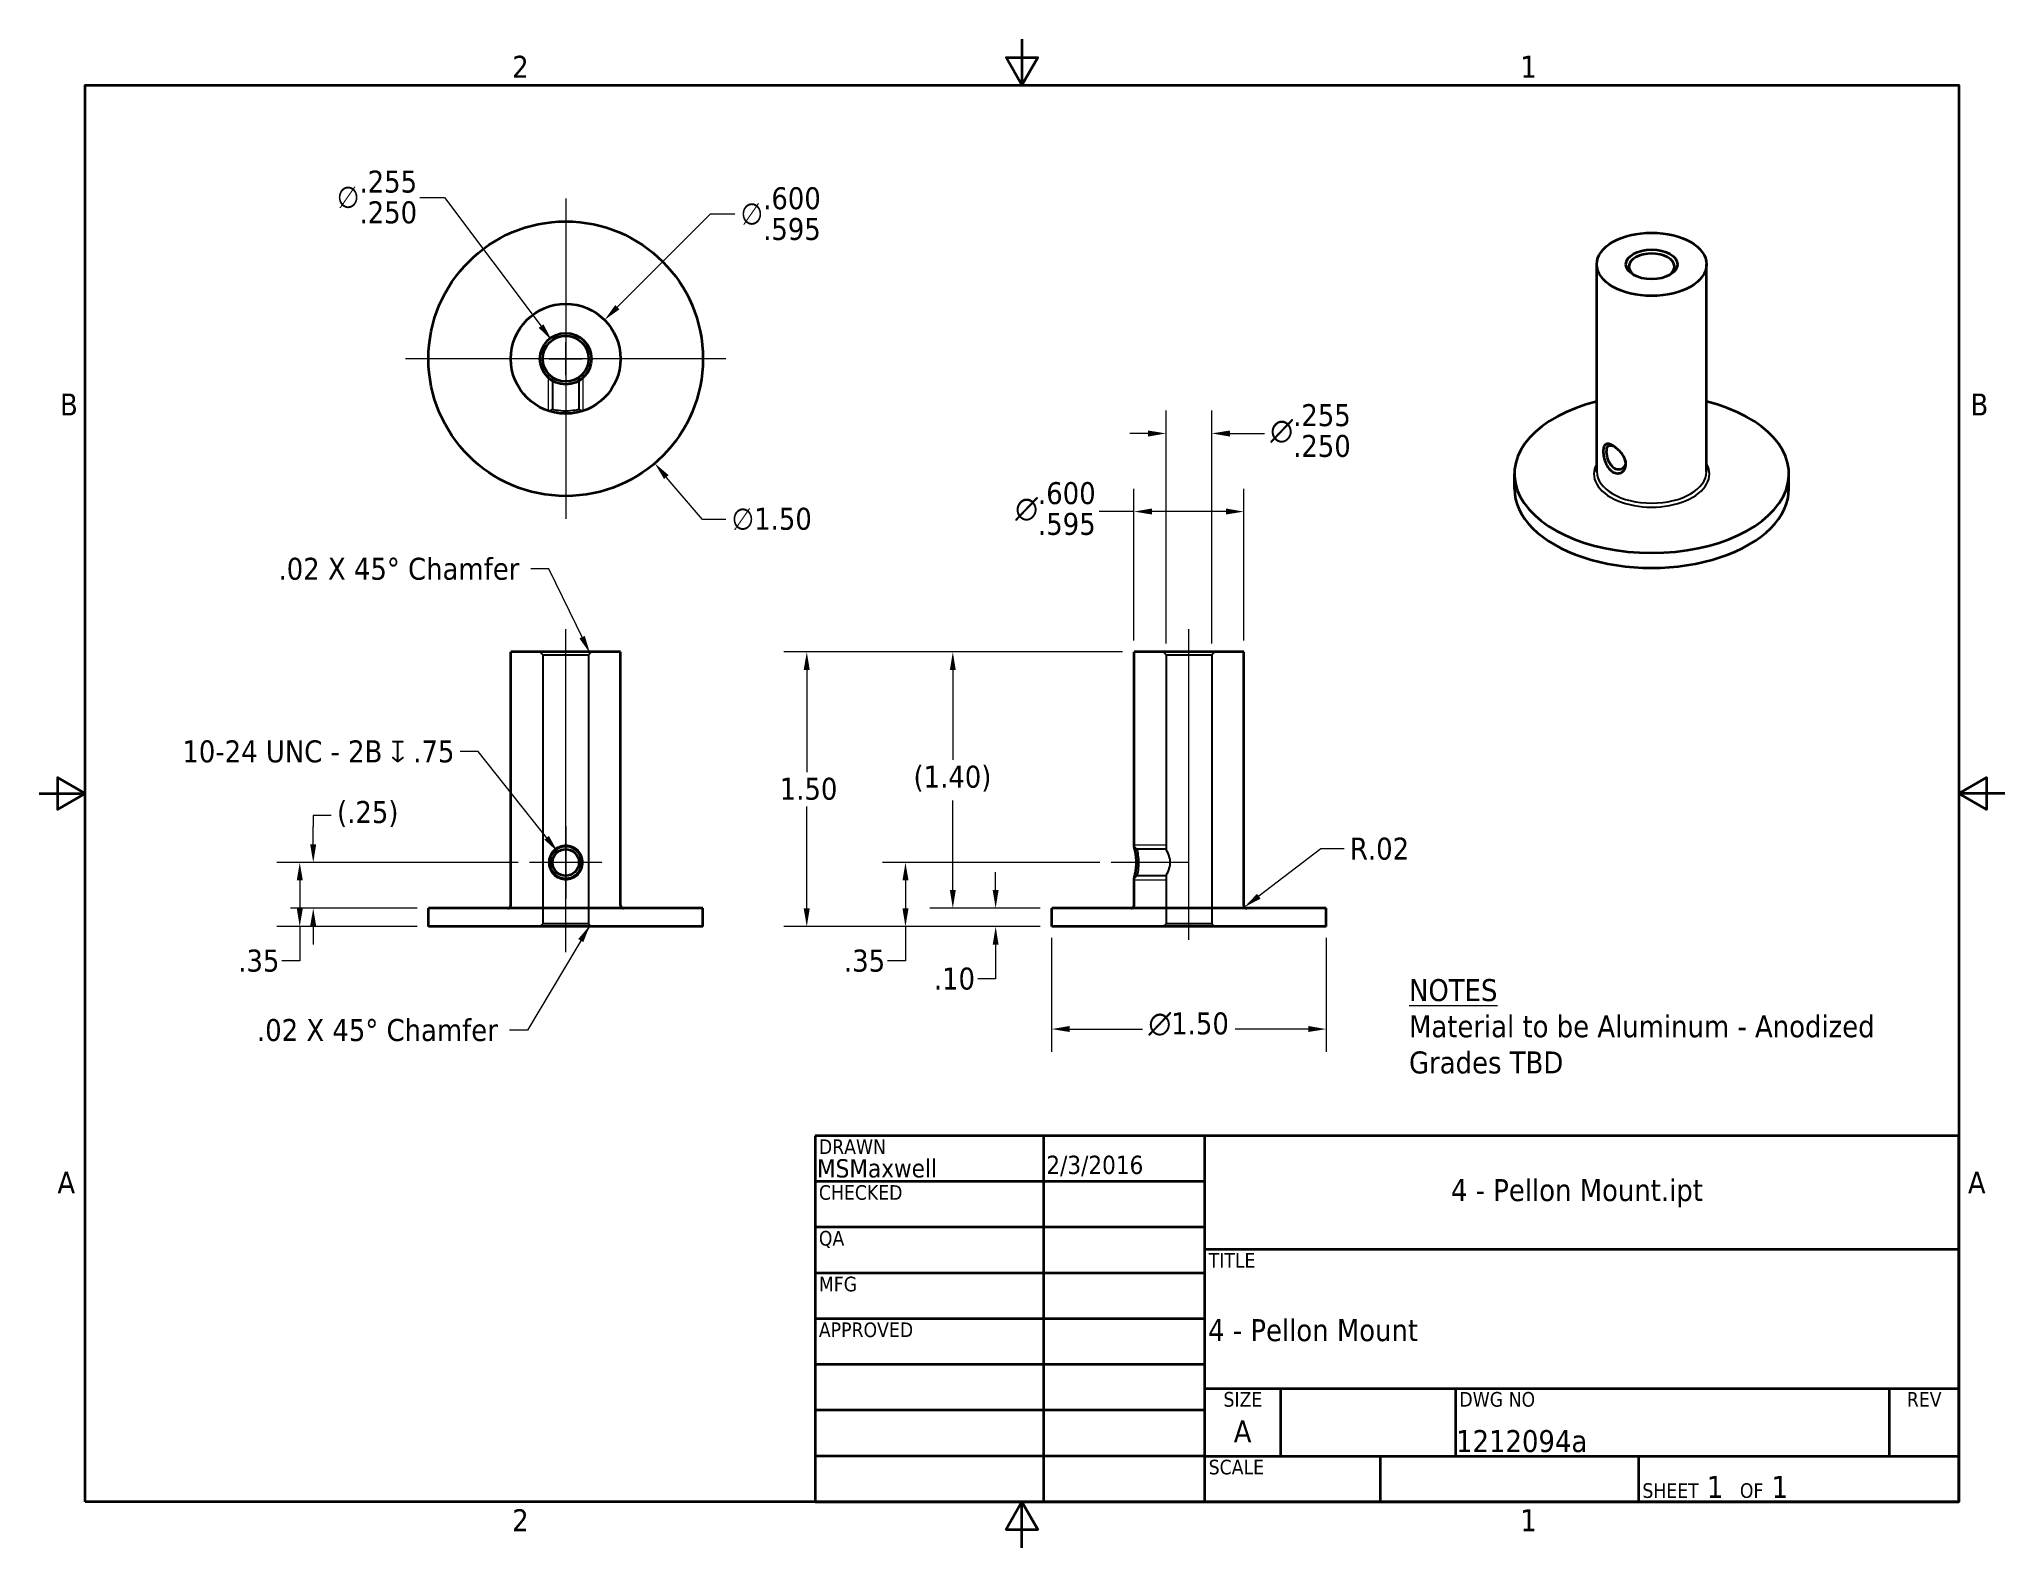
# Model space of a CAD drawing. Header units: inches. Extents: x 0.1 to 10.9, y 0.1 to 8.4.
import ezdxf
from ezdxf.enums import TextEntityAlignment as Align

# ---------------------------------------------------------------- set-up
doc = ezdxf.new("R2010")
doc.units = ezdxf.units.IN
doc.header["$MEASUREMENT"] = 0
for name, color, linetype, lineweight in [('Border (ANSI)', 7, 'Continuous', 35), ('Hidden (ANSI)', 7, 'Continuous', 25), ('Hidden Narrow (ANSI)', 7, 'Continuous', 18), ('Symbol (ANSI)', 7, 'Continuous', 18), ('Title (ANSI)', 7, 'Continuous', 35), ('Visible (ANSI)', 7, 'Continuous', 35), ('Visible Narrow (ANSI)', 7, 'Continuous', 25)]:
    doc.layers.add(name, color=color, linetype=linetype, lineweight=lineweight)
for name, color, linetype, lineweight, true_color in [('Center Mark (ANSI)', 5, 'Continuous', 18, 0x0000ff), ('Centerline (ANSI)', 5, 'Continuous', 18, 0x0000ff), ('Dimension (ANSI)', 1, 'Continuous', 18, 0xff0000)]:
    doc.layers.add(name, color=color, linetype=linetype, lineweight=lineweight, true_color=true_color)
doc.styles.add('Note Text (ANSI)', font='tahoma.ttf')
doc.styles.add('Text Style38', font='tahoma.ttf')
doc.styles.add('Text Style40', font='tahoma.ttf')
doc.dimstyles.new('Default (ANSI)', dxfattribs={"dimtxt": 0.12, "dimasz": 0.098425, "dimexe": 0.125, "dimexo": 0.0625, "dimgap": 0.031496, "dimtad": 0, "dimtih": 1, "dimtoh": 1, "dimrnd": 1e-08, "dimzin": 4, "dimdsep": 46, "dimtxsty": 'Note Text (ANSI)', "dimcen": 0.09, "dimdle": 0.393701, "dimclrd": 256, "dimclre": 256, "dimclrt": 256, "dimadec": 0, "dimazin": 1, "dimtfac": 1, "dimtofl": 0, "dimtmove": 0, "dimatfit": 3, "dimfxl": 1, "dimtolj": 1, "dimtzin": 4, "dimlwd": -1, "dimlwe": -1, "dimarcsym": 0})
doc.dimstyles.new('Default (ANSI)$7', dxfattribs={"dimtxt": 0.12, "dimasz": 0.098425, "dimexe": 0.125, "dimexo": 0.0625, "dimgap": 0.031496, "dimtad": 0, "dimtih": 1, "dimtoh": 1, "dimrnd": 1e-08, "dimzin": 4, "dimdsep": 46, "dimtxsty": 'Note Text (ANSI)', "dimcen": 0.09, "dimdle": 0.393701, "dimclrd": 256, "dimclre": 256, "dimclrt": 256, "dimadec": 0, "dimazin": 1, "dimtfac": 1, "dimtofl": 0, "dimtmove": 0, "dimatfit": 3, "dimfxl": 1, "dimtolj": 1, "dimtzin": 4, "dimlwd": -1, "dimlwe": -1, "dimarcsym": 0})

# ---------------------------------------------------------------- blocks, each defined once
blk = doc.blocks.new('Borders Default Border')
at = {"layer": 'Border (ANSI)', "flags": 128}
for points in [[(5.5, 8.37), (5.5, 8.12), (5.413, 8.27), (5.587, 8.27), (5.5, 8.12)], [(0.38, 0.38), (0.38, 8.12), (10.62, 8.12), (10.62, 0.38), (0.38, 0.38)], [(0.13, 4.25), (0.38, 4.25), (0.23, 4.337), (0.23, 4.163), (0.38, 4.25)], [(10.87, 4.25), (10.62, 4.25), (10.77, 4.337), (10.77, 4.163), (10.62, 4.25)], [(5.5, 0.13), (5.5, 0.38), (5.413, 0.23), (5.587, 0.23), (5.5, 0.38)]]:
    blk.add_lwpolyline(points, dxfattribs=at)
at = {"layer": 'Border (ANSI)', "char_height": 0.12, "attachment_point": 7, "style": 'Note Text (ANSI)'}
for s, insert in [('2', (2.714, 8.16)), ('1', (8.223, 8.16)), ('B', (0.243, 6.315)), ('B', (10.683, 6.315)), ('A', (0.229, 2.065)), ('A', (10.669, 2.065)), ('2', (2.714, 0.22)), ('1', (8.223, 0.22))]:
    blk.add_mtext(s, dxfattribs=dict(at, insert=insert))
blk = doc.blocks.new('*D5')
at = {"layer": 'Defpoints', "color": 0, "transparency": 16777216}
for p in [(2.521, 7.196), (3.493, 6.054)]:
    blk.add_point(p, dxfattribs=at)
at = {"layer": 'Dimension (ANSI)', "transparency": 16777216}
for p, q in [((3.007, 6.535), (3.007, 6.715)), ((2.917, 6.625), (3.097, 6.625)), ((3.754, 5.746), (3.556, 5.979)), ((3.881, 5.746), (3.754, 5.746))]:
    blk.add_line(p, q, dxfattribs=at)
blk.add_solid([(3.569, 5.989), (3.544, 5.968), (3.493, 6.054)], dxfattribs=at)
at = {"layer": 'Dimension (ANSI)', "transparency": 16777216, "insert": (3.913, 5.811), "char_height": 0.12, "attachment_point": 1, "style": 'Note Text (ANSI)'}
blk.add_mtext('\\A1;∅1.50', dxfattribs=at)
blk = doc.blocks.new('*D6')
at = {"layer": 'Defpoints', "color": 0, "transparency": 16777216}
for p in [(3.219, 6.837), (2.794, 6.413)]:
    blk.add_point(p, dxfattribs=at)
at = {"layer": 'Dimension (ANSI)', "transparency": 16777216}
for p, q in [((3.796, 7.414), (3.288, 6.907)), ((3.93, 7.414), (3.796, 7.414)), ((3.007, 6.535), (3.007, 6.715)), ((2.917, 6.625), (3.097, 6.625))]:
    blk.add_line(p, q, dxfattribs=at)
blk.add_solid([(3.277, 6.918), (3.3, 6.895), (3.219, 6.837)], dxfattribs=at)
at = {"layer": 'Dimension (ANSI)', "transparency": 16777216, "insert": (3.962, 7.562), "char_height": 0.12, "attachment_point": 1, "style": 'Note Text (ANSI)'}
blk.add_mtext('\\A1;∅\\S.600^ .595;', dxfattribs=at)
blk = doc.blocks.new('*D7')
at = {"layer": 'Defpoints', "color": 0, "transparency": 16777216}
for p in [(2.931, 6.725), (3.082, 6.525)]:
    blk.add_point(p, dxfattribs=at)
at = {"layer": 'Dimension (ANSI)', "transparency": 16777216}
for p, q in [((2.209, 7.505), (2.344, 7.505)), ((2.344, 7.505), (2.872, 6.803)), ((3.007, 6.535), (3.007, 6.715)), ((2.917, 6.625), (3.097, 6.625))]:
    blk.add_line(p, q, dxfattribs=at)
blk.add_solid([(2.885, 6.813), (2.859, 6.794), (2.931, 6.725)], dxfattribs=at)
at = {"layer": 'Dimension (ANSI)', "transparency": 16777216, "insert": (1.756, 7.653), "char_height": 0.12, "attachment_point": 1, "style": 'Note Text (ANSI)'}
blk.add_mtext('\\A1;∅\\S.255^ .250;', dxfattribs=at)
blk = doc.blocks.new('*D8')
at = {"layer": 'Defpoints', "color": 0, "transparency": 16777216}
for p in [(5.662, 3.523), (7.162, 3.523), (7.162, 2.963)]:
    blk.add_point(p, dxfattribs=at)
at = {"layer": 'Dimension (ANSI)', "transparency": 16777216}
for p, q in [((5.662, 3.461), (5.662, 2.838)), ((7.162, 3.461), (7.162, 2.838)), ((5.761, 2.963), (6.159, 2.963)), ((7.064, 2.963), (6.665, 2.963))]:
    blk.add_line(p, q, dxfattribs=at)
for points in [[(5.761, 2.98), (5.761, 2.947), (5.662, 2.963)], [(7.064, 2.98), (7.064, 2.947), (7.162, 2.963)]]:
    blk.add_solid(points, dxfattribs=at)
at = {"layer": 'Dimension (ANSI)', "transparency": 16777216, "insert": (6.191, 3.054), "char_height": 0.12, "attachment_point": 1, "style": 'Note Text (ANSI)'}
blk.add_mtext('\\A1;\\fAIGDT|b0|i0;\\H0.1200;\\ln\\fTahoma|b0|i0;\\H0.1200;1.50', dxfattribs=at)
blk = doc.blocks.new('*D9')
at = {"layer": 'Defpoints', "color": 0, "transparency": 16777216}
for p in [(6.712, 5.79), (6.112, 5.023), (6.712, 5.023)]:
    blk.add_point(p, dxfattribs=at)
at = {"layer": 'Dimension (ANSI)', "transparency": 16777216}
for p, q in [((6.112, 5.086), (6.112, 5.915)), ((6.712, 5.086), (6.712, 5.915)), ((6.112, 5.79), (5.922, 5.79)), ((6.614, 5.79), (6.211, 5.79))]:
    blk.add_line(p, q, dxfattribs=at)
for points in [[(6.211, 5.807), (6.211, 5.774), (6.112, 5.79)], [(6.614, 5.807), (6.614, 5.774), (6.712, 5.79)]]:
    blk.add_solid(points, dxfattribs=at)
at = {"layer": 'Dimension (ANSI)', "transparency": 16777216, "insert": (5.463, 5.951), "char_height": 0.12, "attachment_point": 1, "style": 'Note Text (ANSI)'}
blk.add_mtext('\\A1;\\fAIGDT|b0|i0;\\H0.1200;\\ln\\fTahoma|b0|i0;\\H0.1200;\\S.600^ .595;', dxfattribs=at)
blk = doc.blocks.new('*D10')
at = {"layer": 'Defpoints', "color": 0, "transparency": 16777216}
for p in [(6.287, 6.217), (6.287, 5.008), (6.537, 5.008)]:
    blk.add_point(p, dxfattribs=at)
at = {"layer": 'Dimension (ANSI)', "transparency": 16777216}
for p, q in [((6.287, 5.07), (6.287, 6.342)), ((6.537, 5.07), (6.537, 6.342)), ((6.189, 6.217), (6.09, 6.217)), ((6.636, 6.217), (6.826, 6.217))]:
    blk.add_line(p, q, dxfattribs=at)
for points in [[(6.189, 6.233), (6.189, 6.2), (6.287, 6.217)], [(6.636, 6.233), (6.636, 6.2), (6.537, 6.217)]]:
    blk.add_solid(points, dxfattribs=at)
at = {"layer": 'Dimension (ANSI)', "transparency": 16777216, "insert": (6.857, 6.377), "char_height": 0.12, "attachment_point": 1, "style": 'Note Text (ANSI)'}
blk.add_mtext('\\A1;\\fAIGDT|b0|i0;\\H0.1200;\\ln\\fTahoma|b0|i0;\\H0.1200;\\S.255^ .250;', dxfattribs=at)
blk = doc.blocks.new('*D11')
at = {"layer": 'Defpoints', "color": 0, "transparency": 16777216}
for p in [(5.356, 3.623), (5.662, 3.623), (5.662, 3.523)]:
    blk.add_point(p, dxfattribs=at)
at = {"layer": 'Dimension (ANSI)', "transparency": 16777216}
for p, q in [((5.356, 3.722), (5.356, 3.82)), ((5.6, 3.623), (5.231, 3.623)), ((5.6, 3.523), (5.231, 3.523)), ((5.356, 3.425), (5.356, 3.237)), ((5.356, 3.237), (5.258, 3.237))]:
    blk.add_line(p, q, dxfattribs=at)
for points in [[(5.34, 3.722), (5.372, 3.722), (5.356, 3.623)], [(5.34, 3.425), (5.372, 3.425), (5.356, 3.523)]]:
    blk.add_solid(points, dxfattribs=at)
at = {"layer": 'Dimension (ANSI)', "transparency": 16777216, "insert": (5.018, 3.299), "char_height": 0.12, "attachment_point": 1, "style": 'Note Text (ANSI)'}
blk.add_mtext('\\A1;.10', dxfattribs=at)
blk = doc.blocks.new('*D12')
at = {"layer": 'Defpoints', "color": 0, "transparency": 16777216}
for p in [(4.324, 5.023), (6.112, 5.023), (5.662, 3.523)]:
    blk.add_point(p, dxfattribs=at)
at = {"layer": 'Dimension (ANSI)', "transparency": 16777216}
for p, q in [((6.05, 5.023), (4.199, 5.023)), ((4.324, 4.925), (4.324, 4.367)), ((4.324, 3.622), (4.324, 4.179)), ((5.6, 3.523), (4.199, 3.523))]:
    blk.add_line(p, q, dxfattribs=at)
for points in [[(4.307, 4.925), (4.34, 4.925), (4.324, 5.023)], [(4.307, 3.622), (4.34, 3.622), (4.324, 3.523)]]:
    blk.add_solid(points, dxfattribs=at)
at = {"layer": 'Dimension (ANSI)', "transparency": 16777216, "insert": (4.176, 4.336), "char_height": 0.12, "attachment_point": 1, "style": 'Note Text (ANSI)'}
blk.add_mtext('\\A1;1.50', dxfattribs=at)
blk = doc.blocks.new('*D13')
at = {"layer": 'Defpoints', "color": 0, "transparency": 16777216}
for p in [(5.122, 5.023), (6.112, 5.023), (5.662, 3.623)]:
    blk.add_point(p, dxfattribs=at)
at = {"layer": 'Dimension (ANSI)', "transparency": 16777216}
for p, q in [((6.05, 5.023), (4.997, 5.023)), ((5.122, 4.925), (5.122, 4.434)), ((5.122, 3.722), (5.122, 4.212)), ((5.6, 3.623), (4.997, 3.623))]:
    blk.add_line(p, q, dxfattribs=at)
for points in [[(5.106, 4.925), (5.138, 4.925), (5.122, 5.023)], [(5.106, 3.722), (5.138, 3.722), (5.122, 3.623)]]:
    blk.add_solid(points, dxfattribs=at)
at = {"layer": 'Dimension (ANSI)', "transparency": 16777216, "insert": (4.907, 4.402), "char_height": 0.12, "attachment_point": 1, "style": 'Note Text (ANSI)'}
blk.add_mtext('\\A1;(1.40)', dxfattribs=at)
blk = doc.blocks.new('*D14')
at = {"layer": 'Defpoints', "color": 0, "transparency": 16777216}
for p in [(6.715, 3.629), (6.728, 3.639)]:
    blk.add_point(p, dxfattribs=at)
at = {"layer": 'Dimension (ANSI)', "transparency": 16777216}
for p, q in [((7.133, 3.947), (6.794, 3.689)), ((7.261, 3.947), (7.133, 3.947))]:
    blk.add_line(p, q, dxfattribs=at)
blk.add_solid([(6.784, 3.702), (6.804, 3.676), (6.715, 3.629)], dxfattribs=at)
at = {"layer": 'Dimension (ANSI)', "transparency": 16777216, "insert": (7.292, 4.009), "char_height": 0.12, "attachment_point": 1, "style": 'Note Text (ANSI)'}
blk.add_mtext('\\A1;R.02', dxfattribs=at)
blk = doc.blocks.new('Title Blocks ANSI A')
at = {"layer": 'Title (ANSI)'}
for p, q in [((11.25, 6.999), (5, 6.999)), ((5, 6.999), (5, 4.999)), ((6.25, 4.999), (6.25, 6.999)), ((7.13, 4.999), (7.13, 6.999)), ((11.25, 4.999), (11.25, 6.999)), ((7.13, 6.749), (5, 6.749)), ((7.13, 6.499), (5, 6.499)), ((7.13, 6.379), (11.25, 6.379)), ((7.13, 6.249), (5, 6.249)), ((7.13, 5.999), (5, 5.999)), ((7.13, 5.749), (5, 5.749)), ((7.13, 5.619), (11.25, 5.619)), ((7.544, 5.249), (7.544, 5.619)), ((8.5, 5.249), (8.5, 5.619)), ((10.87, 5.249), (10.87, 5.619)), ((7.13, 5.499), (5, 5.499)), ((7.13, 5.249), (5, 5.249)), ((7.13, 5.249), (11.25, 5.249)), ((8.089, 4.999), (8.089, 5.249)), ((9.5, 4.999), (9.5, 5.249)), ((5, 4.999), (11.25, 4.999))]:
    blk.add_line(p, q, dxfattribs=at)
at = {"layer": 'Title (ANSI)', "style": 'Text Style40'}
for s, p in [('DRAWN', (5.02, 6.979)), ('CHECKED', (5.02, 6.729)), ('QA', (5.02, 6.479)), ('TITLE', (7.15, 6.359)), ('MFG', (5.02, 6.229)), ('APPROVED', (5.02, 5.979)), ('DWG NO', (8.52, 5.599)), ('SCALE', (7.15, 5.229))]:
    blk.add_text(s, height=0.08, dxfattribs=at).set_placement(p, align=Align.TOP_LEFT)
for s, p in [('SIZE', (7.337, 5.599)), ('REV', (11.06, 5.599))]:
    blk.add_text(s, height=0.08, dxfattribs=at).set_placement(p, align=Align.TOP_CENTER)
at = {"layer": 'Title (ANSI)', "insert": (9.52, 5.019), "char_height": 0.12, "attachment_point": 7, "style": 'Note Text (ANSI)'}
blk.add_mtext('\\fTahoma|b0|i0;\\H0.0800;SHEET\\fTahoma|b0|i0;\\H0.1200; 1  \\fTahoma|b0|i0;\\H0.0800;OF\\fTahoma|b0|i0;\\H0.1200; 1 ', dxfattribs=at)
at = {"layer": 'Title (ANSI)'}
for tag, p, height, style in [('CREATION_DATE_001', (6.263, 6.79), 0.1, 'Text Style38'), ('AUTHOR_001', (5.01, 6.771), 0.1, 'Text Style38'), ('FILENAME_001', (8.474, 6.642), 0.12, 'Note Text (ANSI)'), ('DESCRIPTION_001', (7.147, 5.877), 0.12, 'Note Text (ANSI)'), ('Sheet_Size_001', (7.287, 5.324), 0.12, 'Note Text (ANSI)'), ('PART_NUMBER_001', (8.502, 5.271), 0.12, 'Note Text (ANSI)')]:
    blk.add_attdef(tag, p, '', height=height, dxfattribs=dict(at, style=style))
at = {"layer": 'Title (ANSI)', "style": 'Text Style38'}
for tag, p in [('CHECKED_BY', (5.02, 6.519)), ('CHECKED_DATE', (6.27, 6.519)), ('MFG_APPROVED_BY', (5.02, 6.019)), ('MFG_APPROVED_DATE', (6.27, 6.019)), ('ENG_APPROVED_BY', (5.02, 5.769)), ('ENG_APPROVAL_DATE', (6.27, 5.769))]:
    blk.add_attdef(tag, text='', height=0.1, dxfattribs=at).set_placement(p, align=Align.BOTTOM_LEFT)
at = {"layer": 'Title (ANSI)', "style": 'Note Text (ANSI)'}
blk.add_attdef('REVISION_NUMBER', text='', height=0.12, dxfattribs=at).set_placement((11.06, 5.384), align=Align.MIDDLE_CENTER)
blk = doc.blocks.new('*D16')
at = {"layer": 'Defpoints', "color": 0, "transparency": 16777216}
for p in [(1.553, 3.873), (2.809, 3.873), (2.257, 3.523)]:
    blk.add_point(p, dxfattribs=at)
at = {"layer": 'Dimension (ANSI)', "transparency": 16777216}
for p, q in [((2.747, 3.873), (1.428, 3.873)), ((1.553, 3.775), (1.553, 3.622)), ((2.194, 3.523), (1.428, 3.523)), ((1.553, 3.523), (1.553, 3.335)), ((1.553, 3.335), (1.455, 3.335))]:
    blk.add_line(p, q, dxfattribs=at)
for points in [[(1.537, 3.775), (1.57, 3.775), (1.553, 3.873)], [(1.537, 3.622), (1.57, 3.622), (1.553, 3.523)]]:
    blk.add_solid(points, dxfattribs=at)
at = {"layer": 'Dimension (ANSI)', "transparency": 16777216, "insert": (1.217, 3.397), "char_height": 0.12, "attachment_point": 1, "style": 'Note Text (ANSI)'}
blk.add_mtext('\\A1;.35', dxfattribs=at)
blk = doc.blocks.new('*D17')
at = {"layer": 'Defpoints', "color": 0, "transparency": 16777216}
for p in [(4.863, 3.873), (5.987, 3.873), (5.662, 3.523)]:
    blk.add_point(p, dxfattribs=at)
at = {"layer": 'Dimension (ANSI)', "transparency": 16777216}
for p, q in [((5.925, 3.873), (4.738, 3.873)), ((4.863, 3.775), (4.863, 3.622)), ((5.6, 3.523), (4.738, 3.523)), ((4.863, 3.523), (4.863, 3.335)), ((4.863, 3.335), (4.765, 3.335))]:
    blk.add_line(p, q, dxfattribs=at)
for points in [[(4.847, 3.775), (4.88, 3.775), (4.863, 3.873)], [(4.847, 3.622), (4.88, 3.622), (4.863, 3.523)]]:
    blk.add_solid(points, dxfattribs=at)
at = {"layer": 'Dimension (ANSI)', "transparency": 16777216, "insert": (4.527, 3.397), "char_height": 0.12, "attachment_point": 1, "style": 'Note Text (ANSI)'}
blk.add_mtext('\\A1;.35', dxfattribs=at)
blk = doc.blocks.new('*D18')
at = {"layer": 'Defpoints', "color": 0, "transparency": 16777216}
for p in [(1.627, 3.873), (2.809, 3.873), (2.257, 3.623)]:
    blk.add_point(p, dxfattribs=at)
at = {"layer": 'Dimension (ANSI)', "transparency": 16777216}
for p, q in [((1.725, 4.129), (1.627, 4.129)), ((1.627, 4.129), (1.627, 4.07)), ((1.627, 3.972), (1.627, 4.07)), ((2.747, 3.873), (1.502, 3.873)), ((2.194, 3.623), (1.502, 3.623)), ((1.627, 3.525), (1.627, 3.426))]:
    blk.add_line(p, q, dxfattribs=at)
for points in [[(1.61, 3.972), (1.643, 3.972), (1.627, 3.873)], [(1.61, 3.525), (1.643, 3.525), (1.627, 3.623)]]:
    blk.add_solid(points, dxfattribs=at)
at = {"layer": 'Dimension (ANSI)', "transparency": 16777216, "insert": (1.757, 4.209), "char_height": 0.12, "attachment_point": 1, "style": 'Note Text (ANSI)'}
blk.add_mtext('\\A1;(.25)', dxfattribs=at)

msp = doc.modelspace()

# ---------------------------------------------------------------- linework, layer by layer
at = {"layer": 'Center Mark (ANSI)', "linetype": 'Continuous'}
for p, q in [((3.0066, 7.5), (3.0066, 5.75)), ((3.8816, 6.625), (2.1316, 6.625)), ((3.0066, 4.0707), (3.0066, 3.6757)), ((3.2041, 3.8732), (2.8091, 3.8732))]:
    msp.add_line(p, q, dxfattribs=at)
at = {"layer": 'Centerline (ANSI)', "linetype": 'Continuous'}
for p, q in [((3.0066, 3.3835), (3.0066, 5.1482)), ((6.4122, 3.4497), (6.4122, 5.1482)), ((6.4122, 3.8732), (5.9872, 3.8732))]:
    msp.add_line(p, q, dxfattribs=at)
at = {"layer": 'Hidden (ANSI)'}
for p, q in [((2.9341, 6.5231), (2.9341, 6.3495)), ((3.0791, 6.5231), (3.0791, 6.3495)), ((2.919, 6.338), (2.9341, 6.3495)), ((3.0791, 6.3495), (3.0941, 6.338)), ((2.8816, 5.0076), (2.866, 5.0232)), ((2.8816, 5.0076), (3.1316, 5.0076)), ((2.8816, 5.0076), (2.8816, 3.5388)), ((3.1316, 5.0076), (3.1472, 5.0232)), ((3.1316, 5.0076), (3.1316, 3.5388)), ((6.2872, 5.0076), (6.2716, 5.0232)), ((6.2872, 5.0076), (6.5372, 5.0076)), ((6.2872, 5.0076), (6.2872, 3.9457)), ((6.5372, 5.0076), (6.5529, 5.0232)), ((6.5372, 5.0076), (6.5372, 3.5388)), ((6.1122, 3.9613), (6.1279, 3.9457)), ((6.2872, 3.9457), (6.1279, 3.9457)), ((6.1279, 3.8007), (6.1122, 3.7851)), ((6.2872, 3.8007), (6.1279, 3.8007)), ((6.2872, 3.8007), (6.2872, 3.5388)), ((2.8816, 3.5388), (2.866, 3.5232)), ((3.1316, 3.5388), (2.8816, 3.5388)), ((3.1316, 3.5388), (3.1472, 3.5232)), ((6.2872, 3.5388), (6.2716, 3.5232)), ((6.5372, 3.5388), (6.2872, 3.5388)), ((6.5372, 3.5388), (6.5529, 3.5232))]:
    msp.add_line(p, q, dxfattribs=at)
at = {"layer": 'Hidden (ANSI)', "flags": 128}
for points in [[(2.9341, 6.3495), (2.9356, 6.3491), (2.9375, 6.3487), (2.9402, 6.3481), (2.9475, 6.3466), (2.9567, 6.3449), (2.9677, 6.3432), (2.98, 6.3418), (2.9933, 6.3409), (3.0066, 6.3406)], [(3.0066, 6.3406), (3.0199, 6.3409), (3.0331, 6.3418), (3.0456, 6.3432), (3.0565, 6.3449), (3.0657, 6.3466), (3.073, 6.3481), (3.0757, 6.3487), (3.0776, 6.3491), (3.0791, 6.3495)], [(6.1279, 3.9457), (6.1282, 3.9445), (6.1291, 3.9406), (6.1305, 3.9343), (6.1321, 3.9258), (6.1338, 3.9151), (6.1354, 3.9022), (6.1359, 3.8952), (6.1364, 3.8879), (6.1367, 3.8732), (6.1364, 3.8585), (6.1359, 3.8512), (6.1354, 3.8441), (6.1339, 3.8314), (6.1322, 3.8207), (6.1305, 3.8121), (6.1291, 3.8057), (6.1282, 3.8019), (6.1279, 3.8007)], [(6.2872, 3.8007), (6.2874, 3.8011), (6.2881, 3.8021), (6.2891, 3.8039), (6.2904, 3.8064), (6.2941, 3.8132), (6.2983, 3.822), (6.3026, 3.8327), (6.3066, 3.8452), (6.3082, 3.852), (6.3094, 3.859), (6.3101, 3.8661), (6.3104, 3.8732), (6.3101, 3.8803), (6.3094, 3.8874), (6.3082, 3.8944), (6.3066, 3.9012), (6.3026, 3.9137), (6.2983, 3.9244), (6.2941, 3.9331), (6.2904, 3.94), (6.2891, 3.9425), (6.2881, 3.9443), (6.2874, 3.9453), (6.2872, 3.9457)]]:
    msp.add_lwpolyline(points, dxfattribs=at)
at = {"layer": 'Hidden Narrow (ANSI)'}
for p, q in [((2.9116, 6.5437), (2.9116, 6.3404)), ((3.1016, 6.3404), (3.1016, 6.5437)), ((6.2872, 3.9682), (6.1122, 3.9682)), ((6.1122, 3.7782), (6.2872, 3.7782))]:
    msp.add_line(p, q, dxfattribs=at)
at = {"layer": 'Hidden Narrow (ANSI)', "flags": 128}
msp.add_lwpolyline([(3.1016, 3.8732), (3.1011, 3.8823), (3.0998, 3.8915), (3.0975, 3.9007), (3.0943, 3.9097), (3.0902, 3.9182), (3.0854, 3.9262), (3.0798, 3.9337), (3.0738, 3.9404), (3.0671, 3.9464), (3.0597, 3.952), (3.0516, 3.9568), (3.0431, 3.9609), (3.0341, 3.9641), (3.025, 3.9664), (3.0157, 3.9677), (3.0066, 3.9682), (2.9975, 3.9677), (2.9882, 3.9664), (2.9791, 3.9641), (2.9701, 3.9609), (2.9616, 3.9568), (2.9535, 3.952), (2.9461, 3.9464), (2.9394, 3.9404), (2.9333, 3.9337), (2.9278, 3.9262), (2.9229, 3.9182), (2.9189, 3.9097), (2.9157, 3.9007), (2.9134, 3.8915), (2.912, 3.8823), (2.9116, 3.8732), (2.912, 3.8641), (2.9134, 3.8548), (2.9157, 3.8457), (2.9189, 3.8367), (2.9229, 3.8282), (2.9278, 3.8201), (2.9333, 3.8127), (2.9394, 3.806), (2.9461, 3.8), (2.9535, 3.7944), (2.9616, 3.7896), (2.9701, 3.7855), (2.9791, 3.7823), (2.9882, 3.78), (2.9975, 3.7786), (3.0066, 3.7782), (3.0157, 3.7786), (3.025, 3.78), (3.0341, 3.7823), (3.0431, 3.7855), (3.0516, 3.7896), (3.0597, 3.7944), (3.0671, 3.8), (3.0738, 3.806), (3.0798, 3.8127), (3.0854, 3.8201), (3.0902, 3.8282), (3.0943, 3.8367), (3.0975, 3.8457), (3.0998, 3.8548), (3.1011, 3.8641), (3.1016, 3.8732)], dxfattribs=at)
at = {"layer": 'Visible (ANSI)'}
for p, q in [((8.6409, 6.0089), (8.6409, 7.1407)), ((9.2409, 6.0089), (9.2409, 7.1407)), ((8.1909, 5.9143), (8.1909, 5.9961)), ((9.6909, 5.9143), (9.6909, 5.9961)), ((3.3066, 5.0232), (2.7066, 5.0232)), ((2.7066, 3.6388), (2.7066, 5.0232)), ((3.3066, 3.6388), (3.3066, 5.0232)), ((6.7122, 5.0232), (6.1122, 5.0232)), ((6.1122, 3.9613), (6.1122, 5.0232)), ((6.7122, 3.6388), (6.7122, 5.0232)), ((6.1122, 3.6388), (6.1122, 3.7851)), ((3.7566, 3.6232), (2.2566, 3.6232)), ((2.2566, 3.5232), (2.2566, 3.6232)), ((3.7566, 3.5232), (3.7566, 3.6232)), ((7.1622, 3.6232), (5.6622, 3.6232)), ((5.6622, 3.5232), (5.6622, 3.6232)), ((7.1622, 3.5232), (7.1622, 3.6232)), ((3.7566, 3.5232), (2.2566, 3.5232)), ((7.1622, 3.5232), (5.6622, 3.5232))]:
    msp.add_line(p, q, dxfattribs=at)
at = {"layer": 'Visible (ANSI)', "flags": 128}
for points in [[(8.7288, 6.1504), (8.7229, 6.1535), (8.7171, 6.1561), (8.7115, 6.1581), (8.7063, 6.1594), (8.7014, 6.1599), (8.697, 6.1598), (8.693, 6.1589), (8.6895, 6.1573), (8.6864, 6.155), (8.6837, 6.1519), (8.6814, 6.148), (8.6794, 6.1435), (8.678, 6.1382), (8.6769, 6.1324), (8.6763, 6.126), (8.6761, 6.1193), (8.6763, 6.1121), (8.6769, 6.1045), (8.6779, 6.0964), (8.6794, 6.0881), (8.6813, 6.0796), (8.6837, 6.0712), (8.6864, 6.0631), (8.6895, 6.0551), (8.6931, 6.0474), (8.697, 6.04), (8.7014, 6.0329), (8.7063, 6.0263), (8.7115, 6.0202), (8.7171, 6.0148), (8.7229, 6.0101), (8.7288, 6.0063), (8.7348, 6.0032), (8.7411, 6.0009), (8.7475, 5.9994), (8.754, 5.9988), (8.7603, 5.9991), (8.7663, 6.0002), (8.772, 6.0021), (8.7773, 6.0047), (8.7822, 6.0081), (8.7866, 6.0121), (8.7905, 6.0168), (8.7938, 6.0222), (8.7965, 6.0281), (8.7984, 6.0345), (8.7995, 6.0412), (8.7999, 6.048), (8.7995, 6.055), (8.7984, 6.0624), (8.7965, 6.07), (8.7938, 6.0776), (8.7905, 6.0852), (8.7865, 6.0927), (8.782, 6.0999), (8.7772, 6.1068), (8.7719, 6.1134), (8.7663, 6.1198), (8.7603, 6.126), (8.754, 6.1319), (8.7475, 6.1374), (8.7411, 6.1423), (8.7348, 6.1466), (8.7288, 6.1504)], [(8.796, 6.0716), (8.7973, 6.0619), (8.797, 6.0529), (8.7952, 6.0443), (8.7919, 6.0366), (8.7873, 6.0302), (8.7817, 6.0253), (8.7754, 6.0218), (8.7683, 6.0197), (8.7608, 6.0192), (8.7531, 6.0201), (8.7455, 6.0226), (8.7383, 6.0263), (8.7313, 6.0314), (8.7245, 6.0379), (8.7182, 6.0456), (8.7126, 6.0542), (8.7077, 6.0636), (8.7034, 6.0736), (8.6999, 6.0842), (8.6973, 6.0951), (8.6956, 6.1058), (8.6949, 6.1157), (8.6951, 6.1246), (8.6963, 6.1327), (8.6986, 6.1395), (8.7017, 6.1448), (8.7056, 6.1486), (8.7102, 6.1508), (8.7155, 6.1517), (8.7215, 6.1512), (8.7281, 6.1495), (8.735, 6.1465)], [(3.0066, 3.9613), (2.9982, 3.9609), (2.9896, 3.9596), (2.9811, 3.9575), (2.9729, 3.9546), (2.965, 3.9508), (2.9576, 3.9464), (2.9508, 3.9413), (2.9446, 3.9357), (2.939, 3.9294), (2.9339, 3.9225), (2.9295, 3.915), (2.9257, 3.9071), (2.9228, 3.8988), (2.9207, 3.8903), (2.9194, 3.8817), (2.919, 3.8732), (2.9194, 3.8647), (2.9207, 3.8561), (2.9228, 3.8476), (2.9257, 3.8393), (2.9294, 3.8313), (2.9339, 3.8239), (2.939, 3.817), (2.9446, 3.8107), (2.9509, 3.805), (2.9577, 3.7999), (2.9651, 3.7955), (2.9729, 3.7918), (2.9811, 3.7888), (2.9896, 3.7867), (2.9981, 3.7855), (3.0066, 3.7851), (3.015, 3.7855), (3.0236, 3.7867), (3.0321, 3.7888), (3.0403, 3.7918), (3.0482, 3.7956), (3.0556, 3.8001), (3.0625, 3.8052), (3.0687, 3.8109), (3.0744, 3.8172), (3.0794, 3.824), (3.0838, 3.8314), (3.0875, 3.8393), (3.0904, 3.8476), (3.0925, 3.8561), (3.0937, 3.8647), (3.0941, 3.8732), (3.0937, 3.8817), (3.0925, 3.8903), (3.0904, 3.8988), (3.0875, 3.9071), (3.0838, 3.915), (3.0793, 3.9225), (3.0742, 3.9294), (3.0686, 3.9357), (3.0624, 3.9413), (3.0556, 3.9464), (3.0482, 3.9508), (3.0403, 3.9546), (3.0321, 3.9575), (3.0236, 3.9597), (3.015, 3.9609), (3.0066, 3.9613)], [(3.0066, 3.9457), (3.0199, 3.9445), (3.0331, 3.9406), (3.0456, 3.9343), (3.0565, 3.9258), (3.0657, 3.9151), (3.073, 3.9022), (3.0757, 3.8952), (3.0776, 3.8879), (3.0791, 3.8732), (3.0776, 3.8585), (3.0757, 3.8512), (3.073, 3.8441), (3.0658, 3.8314), (3.0566, 3.8207), (3.0456, 3.8121), (3.0331, 3.8057), (3.0199, 3.8019), (3.0066, 3.8007), (2.9933, 3.8019), (2.9801, 3.8057), (2.9677, 3.812), (2.9567, 3.8206), (2.9475, 3.8313), (2.9402, 3.8441), (2.9375, 3.8512), (2.9356, 3.8585), (2.9341, 3.8732), (2.9356, 3.8879), (2.9375, 3.8952), (2.9402, 3.9022), (2.9475, 3.9151), (2.9567, 3.9258), (2.9677, 3.9344), (2.98, 3.9407), (2.9933, 3.9444), (3.0066, 3.9457)], [(6.1122, 3.7851), (6.1123, 3.7855), (6.1127, 3.7867), (6.1133, 3.7888), (6.1141, 3.7918), (6.1151, 3.7956), (6.1163, 3.8001), (6.1175, 3.8052), (6.1187, 3.8109), (6.12, 3.8172), (6.1212, 3.824), (6.1223, 3.8314), (6.1233, 3.8393), (6.1242, 3.8476), (6.1248, 3.8561), (6.1252, 3.8647), (6.1253, 3.8732), (6.1252, 3.8817), (6.1248, 3.8903), (6.1242, 3.8988), (6.1233, 3.9071), (6.1223, 3.915), (6.1212, 3.9225), (6.1199, 3.9294), (6.1187, 3.9357), (6.1175, 3.9413), (6.1163, 3.9464), (6.1151, 3.9508), (6.1141, 3.9546), (6.1133, 3.9575), (6.1127, 3.9597), (6.1123, 3.9609), (6.1122, 3.9613)]]:
    msp.add_lwpolyline(points, dxfattribs=at)
at = {"layer": 'Visible (ANSI)'}
for radius in [0.75, 0.3, 0.1406, 0.125]:
    msp.add_circle((3.0066, 6.625), radius, dxfattribs=at)
for centre, start, end in [((2.691, 3.6388), 270, 0), ((3.3222, 3.6388), 180, 270), ((6.0966, 3.6388), 270, 0), ((6.7279, 3.6388), 180, 270)]:
    msp.add_arc(centre, 0.0156, start, end, dxfattribs=at)
for major_axis in [(-0.3, 0), (-0.1406, 0)]:
    msp.add_ellipse((8.9409, 7.1407), major_axis=major_axis, ratio=0.5758617, dxfattribs=at)
for centre, major_axis, start_param, end_param in [((8.9409, 7.1279), (-0.125, 0), 2.4212129, 7.0035651), ((8.9409, 5.9961), (-0.75, 0), 5.1239058, 10.5840574), ((8.9409, 5.9143), (-0.75, 0), 0, 3.1415927)]:
    msp.add_ellipse(centre, major_axis=major_axis, ratio=0.5758617, start_param=start_param, end_param=end_param, dxfattribs=at)
at = {"layer": 'Visible Narrow (ANSI)'}
msp.add_line((8.7288, 6.1504), (8.7295, 6.15), dxfattribs=at)
for centre, major_axis, start_param, end_param in [((8.9409, 5.9961), (-0.3156, 0), 5.9672141, 9.7407491), ((8.9409, 6.0089), (0.3, 0), 3.1415927, 6.2831853)]:
    msp.add_ellipse(centre, major_axis=major_axis, ratio=0.5758617, start_param=start_param, end_param=end_param, dxfattribs=at)

# ---------------------------------------------------------------- block references
msp.add_blockref('Borders Default Border', (0, 0))
msp.add_blockref('Title Blocks ANSI A', (-0.63, -4.6186)).add_auto_attribs({'AUTHOR_001': 'MSMaxwell', 'CREATION_DATE_001': '2/3/2016', 'FILENAME_001': '4 - Pellon Mount.ipt', 'DESCRIPTION_001': '4 - Pellon Mount', 'Sheet_Size_001': 'A', 'PART_NUMBER_001': '1212094a'})

# ---------------------------------------------------------------- texts
at = {"layer": 'Symbol (ANSI)', "char_height": 0.12, "attachment_point": 3, "style": 'Note Text (ANSI)'}
for insert in [(2.7535, 5.5378), (2.6357, 3.018)]:
    msp.add_mtext('{.02 X 45° Chamfer}', dxfattribs=dict(at, insert=insert))
at = {"layer": 'Symbol (ANSI)', "char_height": 0.12, "style": 'Note Text (ANSI)'}
for s, insert, width, attachment_point, line_spacing_factor in [('{10-24 UNC - 2B \\fAIGDT|b0|i0;\\H0.1200;x\\fTahoma|b0|i0;\\H0.1200; .75}', (2.3985, 4.5402), 1.628625, 3, 0.5334), ('{\\fTahoma|b0|i0;\\H0.1200;\\LNOTES\\l\\fTahoma|b0|i0;\\H0.1200;\\PMaterial to be Aluminum - Anodized\\PGrades TBD}', (7.6149, 3.236), 2.712546, 1, 0.987884)]:
    msp.add_mtext(s, dxfattribs=dict(at, insert=insert, width=width, attachment_point=attachment_point, line_spacing_factor=line_spacing_factor))

# ---------------------------------------------------------------- dimensions: what is measured, and where the dimension line sits
at = {"layer": 'Dimension (ANSI)'}
for p1, p2, override, picture, middle in [((3.0818, 6.5251), (2.9314, 6.7248), {"dimgap": 0.031496, "dimdec": 2, "dimlfac": 1, "dimtol": 0, "dimlim": 1, "dimtp": 0.005, "dimtm": 0, "dimtdec": 3}, '*D7', (1.9666, 7.5054)), ((2.7945, 6.4128), (3.2187, 6.8371), {"dimgap": 0.031496, "dimdec": 2, "dimlfac": 1, "dimtol": 0, "dimlim": 1, "dimtp": 0, "dimtm": 0.005, "dimtdec": 3}, '*D6', (4.1729, 7.4143)), ((2.5205, 7.1962), (3.4926, 6.0538), {"dimdec": 2, "dimlfac": 1, "dimtp": 0, "dimtm": 0, "dimtdec": 2}, '*D5', (4.1311, 5.7464))]:
    dim = msp.add_diameter_dim_2p(p1=p1, p2=p2, dimstyle='Default (ANSI)', override=override, dxfattribs=at)
    dim.commit()
    dim.dimension.update_dxf_attribs({"geometry": picture, "text_midpoint": middle, "dimtype": 163})
for base, p1, p2, angle, text, override, picture, middle in [((6.2872, 6.2168), (6.5372, 5.0076), (6.2872, 5.0076), 180, '\\fAIGDT|b0|i0;\\H0.1200;\\ln\\fTahoma|b0|i0;\\H0.1200;<>', {"dimgap": 0.031496, "dimtih": 0, "dimtoh": 0, "dimdec": 2, "dimtol": 0, "dimlim": 1, "dimtp": 0.005, "dimtm": -7.86772e-16, "dimtdec": 3, "dimatfit": 1}, '*D10', (7.0711, 6.2168)), ((6.7122, 5.7904), (6.1122, 5.0232), (6.7122, 5.0232), 180, '\\fAIGDT|b0|i0;\\H0.1200;\\ln\\fTahoma|b0|i0;\\H0.1200;<>', {"dimgap": 0.031496, "dimtih": 0, "dimtoh": 0, "dimdec": 2, "dimtol": 0, "dimlim": 1, "dimtp": 0, "dimtm": 0.005, "dimtdec": 3, "dimatfit": 2}, '*D9', (5.6768, 5.7904)), ((5.1219, 5.0232), (5.6622, 3.6232), (6.1122, 5.0232), 270, '(<>)', {"dimgap": 0.031496, "dimdec": 2, "dimtol": 0, "dimlim": 0, "dimtp": 0, "dimtm": 0, "dimtdec": 2, "dimatfit": 1}, '*D13', (5.1219, 4.3232)), ((1.6267, 3.8732), (2.2566, 3.6232), (2.8091, 3.8732), 270, '(<>)', {"dimgap": 0.031496, "dimdec": 2, "dimtol": 0, "dimlim": 0, "dimtp": 0, "dimtm": 0, "dimtdec": 2, "dimtmove": 1, "dimatfit": 1}, '*D18', (1.6333, 4.1294)), ((7.1622, 2.9635), (5.6622, 3.5232), (7.1622, 3.5232), 180, '\\fAIGDT|b0|i0;\\H0.1200;\\ln\\fTahoma|b0|i0;\\H0.1200;<>', {"dimtih": 0, "dimtoh": 0, "dimdec": 2, "dimtp": 0, "dimtm": 0, "dimtdec": 2, "dimatfit": 1}, '*D8', (6.4122, 2.9635))]:
    dim = msp.add_linear_dim(base=base, p1=p1, p2=p2, angle=angle, text=text, dimstyle='Default (ANSI)', override=override, dxfattribs=at)
    dim.commit()
    dim.dimension.update_dxf_attribs({"geometry": picture, "text_midpoint": middle, "dimtype": 160})
for base, p1, p2, override, picture, middle in [((4.3236, 5.0232), (5.6622, 3.5232), (6.1122, 5.0232), {"dimdec": 2, "dimtp": 0, "dimtm": 0, "dimtdec": 2, "dimatfit": 1}, '*D12', (4.3236, 4.2732)), ((1.5534, 3.8732), (2.2566, 3.5232), (2.8091, 3.8732), {"dimdec": 2, "dimtp": 0, "dimtm": 0, "dimtdec": 2, "dimatfit": 2}, '*D16', (1.3204, 3.3349)), ((4.8632, 3.8732), (5.6622, 3.5232), (5.9872, 3.8732), {"dimdec": 2, "dimtp": 0, "dimtm": 0, "dimtdec": 2, "dimatfit": 2}, '*D17', (4.6302, 3.3349)), ((5.3559, 3.6232), (5.6622, 3.5232), (5.6622, 3.6232), {"dimdec": 2, "dimtp": 0, "dimtm": 0, "dimtdec": 2, "dimatfit": 1}, '*D11', (5.1219, 3.2366))]:
    dim = msp.add_linear_dim(base=base, p1=p1, p2=p2, angle=270, dimstyle='Default (ANSI)', override=override, dxfattribs=at)
    dim.commit()
    dim.dimension.update_dxf_attribs({"geometry": picture, "text_midpoint": middle, "dimtype": 160})
dim = msp.add_radius_dim(center=(6.7279, 3.6388), mpoint=(6.7154, 3.6294), dimstyle='Default (ANSI)', override={"dimdec": 2, "dimcen": 0, "dimtp": 0, "dimtm": 0, "dimtdec": 2}, dxfattribs=at)
dim.commit()
dim.dimension.update_dxf_attribs({"geometry": '*D14', "text_midpoint": (7.4487, 3.9467), "dimtype": 164})

# ---------------------------------------------------------------- leaders
at = {"layer": 'Symbol (ANSI)', "annotation_type": 0, "has_hookline": 1, "hookline_direction": 1}
for points, text_width in [([(3.1394, 5.0154), (2.9149, 5.4778), (2.8165, 5.4778)], 1.3378), ([(2.963, 3.9311), (2.5284, 4.4802), (2.43, 4.4802)], 1.5903), ([(3.1394, 3.531), (2.7971, 2.958), (2.6987, 2.958)], 1.3378)]:
    msp.add_leader(points, dimstyle='Default (ANSI)$7', override={"dimtad": 0}, dxfattribs=dict(at, text_width=text_width))

doc.saveas('drawing.dxf')
